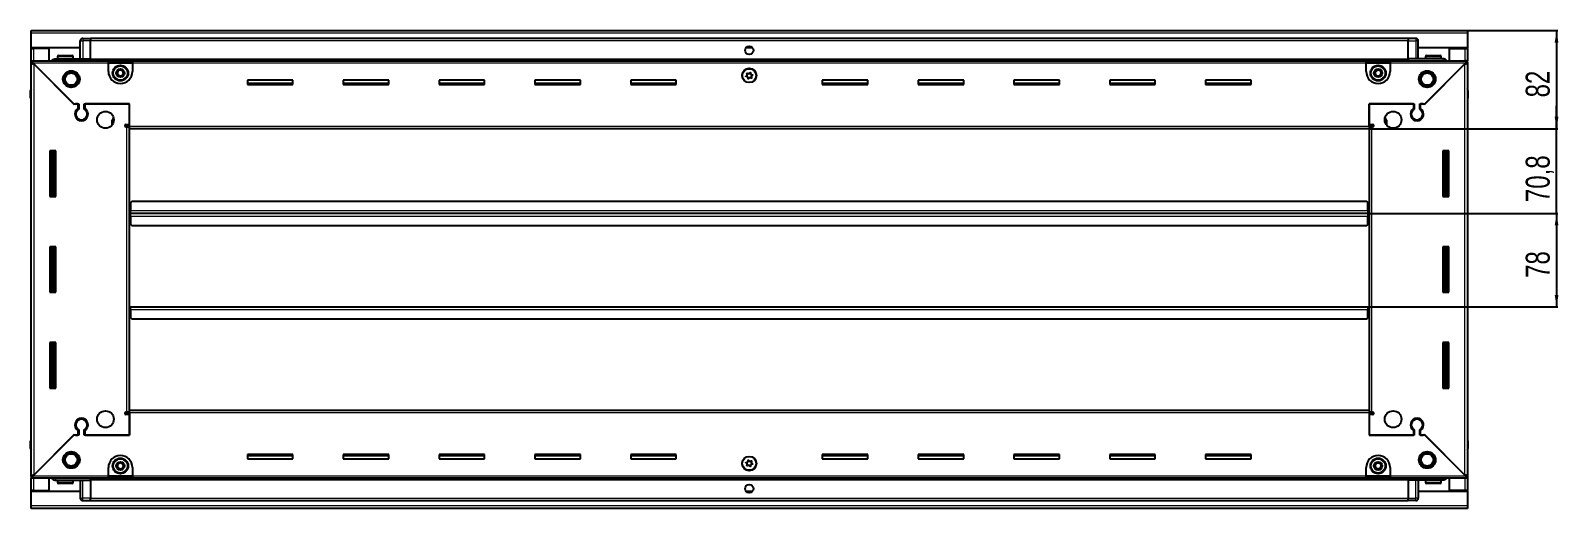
# Model space of a CAD drawing. Header units: millimetres. Extents: x 1315 to 5420, y -523 to 1562.
# Drawn here: x 4144 to 5420, y 977 to 1376 of the extents above; entities that cross this region are included whole.
import ezdxf

# ---------------------------------------------------------------- set-up
doc = ezdxf.new("R2010")
doc.units = ezdxf.units.MM
doc.layers.add('FORMAT', color=7, linetype='Continuous')
doc.styles.add('SLDTEXTSTYLE0', font='TXT', dxfattribs={"width": 0.75})
doc.dimstyles.new('SLDDIMSTYLE0', dxfattribs={"dimtxt": 20, "dimasz": 10, "dimexe": 0, "dimexo": 0.0625, "dimgap": 5, "dimtad": 2, "dimdec": 1, "dimrnd": 1e-09, "dimzin": 12, "dimdsep": 46, "dimtxsty": 'SLDTEXTSTYLE0', "dimsah": 1, "dimcen": 0.09, "dimadec": 0, "dimazin": 3, "dimtfac": 1, "dimtofl": 0, "dimtmove": 0, "dimatfit": 3, "dimfxl": 0, "dimfrac": 2, "dimtolj": 1, "dimtzin": 12, "dimarcsym": 0})
doc.dimstyles.new('SLDDIMSTYLE1', dxfattribs={"dimtxt": 20, "dimasz": 10, "dimexe": 0, "dimexo": 0.0625, "dimgap": 5, "dimtad": 2, "dimdec": 1, "dimrnd": 1e-09, "dimzin": 12, "dimdsep": 46, "dimtxsty": 'SLDTEXTSTYLE0', "dimsah": 1, "dimcen": 0.09, "dimadec": 0, "dimazin": 3, "dimtfac": 1, "dimtmove": 0, "dimatfit": 0, "dimfxl": 0, "dimfrac": 2, "dimtolj": 1, "dimtzin": 12, "dimarcsym": 0})

# ---------------------------------------------------------------- blocks, each defined once
blk = doc.blocks.new('_D_6')
at = {"layer": 'FORMAT'}
for p, q in [((5344, 1375.8), (5419.5, 1375.8)), ((5418.5, 1375.8), (5418.5, 1293.8)), ((5262, 1293.8), (5419.5, 1293.8))]:
    blk.add_line(p, q, dxfattribs=at)
for points in [[(5418.5, 1375.8), (5416.9, 1365.8), (5420, 1365.8)], [(5418.5, 1293.8), (5420, 1303.8), (5416.9, 1303.8)]]:
    blk.add_solid(points, dxfattribs=at)
at = {"layer": 'FORMAT', "insert": (5392.7, 1320), "char_height": 20, "attachment_point": 1, "rotation": 90, "style": 'SLDTEXTSTYLE0'}
blk.add_mtext('82', dxfattribs=at)
blk = doc.blocks.new('_D_7')
at = {"layer": 'FORMAT'}
for p, q in [((5418.5, 1293.8), (5418.5, 1313.1)), ((5262, 1293.8), (5419.5, 1293.8)), ((5418.5, 1223.1), (5418.5, 1293.8)), ((5261, 1223.1), (5419.5, 1223.1)), ((5418.5, 1223.1), (5418.5, 1203.8))]:
    blk.add_line(p, q, dxfattribs=at)
for points in [[(5418.5, 1293.8), (5420, 1303.8), (5416.9, 1303.8)], [(5418.5, 1223.1), (5416.9, 1213.1), (5420, 1213.1)]]:
    blk.add_solid(points, dxfattribs=at)
at = {"layer": 'FORMAT', "insert": (5392.7, 1232.6), "char_height": 20, "attachment_point": 1, "rotation": 90, "style": 'SLDTEXTSTYLE0'}
blk.add_mtext('70,8', dxfattribs=at)
blk = doc.blocks.new('_D_8')
at = {"layer": 'FORMAT'}
for p, q in [((5261, 1223.1), (5419.5, 1223.1)), ((5418.5, 1223.1), (5418.5, 1145.1)), ((5261, 1145.1), (5419.5, 1145.1))]:
    blk.add_line(p, q, dxfattribs=at)
for points in [[(5418.5, 1223.1), (5416.9, 1213.1), (5420, 1213.1)], [(5418.5, 1145.1), (5420, 1155.1), (5416.9, 1155.1)]]:
    blk.add_solid(points, dxfattribs=at)
at = {"layer": 'FORMAT', "insert": (5392.7, 1169.3), "char_height": 20, "attachment_point": 1, "rotation": 90, "style": 'SLDTEXTSTYLE0'}
blk.add_mtext('78', dxfattribs=at)

msp = doc.modelspace()

# ---------------------------------------------------------------- linework, layer by layer
at = {"color": 7, "linetype": 'Continuous', "lineweight": 25}
for p, q in [((4144.98, 1373.72), (4144.98, 1375.82)), ((4144.98, 1375.82), (5343.98, 1375.82)), ((4144.98, 1361.32), (4144.98, 1373.72)), ((4185.98, 1352.32), (4185.98, 1367.32)), ((4186.65, 1368.82), (4186.65, 1368.82)), ((4187.98, 1369.32), (4194.48, 1369.32)), ((4187.98, 1369.32), (4194.48, 1369.32)), ((4194.48, 1369.32), (4194.48, 1369.32)), ((4194.48, 1369.32), (4194.48, 1369.32)), ((4194.48, 1369.32), (4194.48, 1367.32)), ((5294.48, 1369.17), (4194.48, 1369.17)), ((4194.48, 1352.32), (4194.48, 1367.32)), ((5294.48, 1369.32), (5294.48, 1369.32)), ((5300.98, 1369.32), (5294.48, 1369.32)), ((5300.98, 1369.32), (5294.48, 1369.32)), ((5294.48, 1369.32), (5294.48, 1367.32)), ((5294.48, 1352.32), (5294.48, 1367.32)), ((5302.98, 1367.32), (5302.98, 1367.32)), ((5302.98, 1352.32), (5302.98, 1367.32)), ((5343.98, 1375.82), (5343.98, 1373.72)), ((5343.98, 1373.72), (5343.98, 1361.32)), ((4185.98, 1361.32), (4144.98, 1361.32)), ((4144.98, 1360.82), (4144.98, 1361.32)), ((4144.98, 1360.82), (4147.08, 1360.82)), ((4144.98, 1350.57), (4144.98, 1360.82)), ((4146.48, 1360.82), (4146.48, 1361.32)), ((4159.98, 1360.82), (4147.08, 1360.82)), ((4159.98, 1350.57), (4159.98, 1360.82)), ((4165.48, 1352.32), (4194.48, 1352.32)), ((4166.98, 1354.22), (4166.98, 1352.32)), ((4167.78, 1355.02), (4179.18, 1355.02)), ((4179.98, 1352.32), (4179.98, 1354.22)), ((4194.4, 1350.57), (4194.48, 1352.29)), ((4194.48, 1352.32), (4194.48, 1351.82)), ((4747.35, 1361.32), (4741.6, 1361.32)), ((5294.48, 1352.32), (5294.48, 1351.82)), ((5323.48, 1352.32), (5294.48, 1352.32)), ((5294.48, 1352.29), (5294.55, 1350.57)), ((5343.98, 1361.32), (5302.98, 1361.32)), ((5308.98, 1354.22), (5308.98, 1352.32)), ((5309.78, 1355.02), (5321.18, 1355.02)), ((5321.98, 1352.32), (5321.98, 1354.22)), ((5328.98, 1350.57), (5328.98, 1360.82)), ((5328.98, 1360.82), (5341.88, 1360.82)), ((5341.88, 1360.82), (5343.98, 1360.82)), ((5342.48, 1360.82), (5342.48, 1361.32)), ((5343.98, 1360.82), (5343.98, 1361.32)), ((5343.98, 1360.82), (5343.98, 1350.57)), ((4144.98, 1349.07), (4144.98, 1350.57)), ((4144.98, 1350.57), (4145.98, 1350.57)), ((4144.98, 1348.57), (4144.98, 1349.07)), ((4144.98, 1349.07), (4145.98, 1349.07)), ((4144.98, 1004.07), (4144.98, 1348.57)), ((4146.48, 1348.57), (4144.98, 1348.57)), ((4145.98, 1350.57), (4209.48, 1350.57)), ((4145.98, 1349.07), (4145.98, 1350.57)), ((4146.58, 1348.47), (4180.48, 1314.57)), ((4181.18, 1313.87), (4147.08, 1347.97)), ((4194.48, 1351.17), (5294.48, 1351.17)), ((4209.48, 1348.47), (4209.48, 1350.57)), ((4209.48, 1350.57), (4229.48, 1350.57)), ((4209.48, 1349.07), (4229.48, 1349.07)), ((4209.48, 1341.57), (4209.48, 1348.47)), ((4229.48, 1350.57), (5259.48, 1350.57)), ((4229.48, 1350.57), (4229.48, 1348.47)), ((4229.48, 1348.47), (4229.48, 1341.57)), ((5259.48, 1348.47), (5259.48, 1350.57)), ((5259.48, 1350.57), (5279.48, 1350.57)), ((5259.48, 1349.07), (5279.48, 1349.07)), ((5259.48, 1341.57), (5259.48, 1348.47)), ((5279.48, 1350.57), (5342.98, 1350.57)), ((5279.48, 1350.57), (5279.48, 1348.47)), ((5279.48, 1348.47), (5279.48, 1341.57)), ((5341.88, 1347.97), (5307.78, 1313.87)), ((5308.48, 1314.57), (5342.38, 1348.47)), ((5342.48, 1348.57), (5343.98, 1348.57)), ((5342.98, 1349.07), (5342.98, 1350.57)), ((5342.98, 1350.57), (5343.98, 1350.57)), ((5342.98, 1349.07), (5343.98, 1349.07)), ((5343.98, 1349.07), (5343.98, 1350.57)), ((5343.98, 1349.07), (5343.98, 1348.57)), ((5343.98, 1348.57), (5343.98, 1004.07)), ((4363.48, 1334.32), (4325.48, 1334.32)), ((4325.48, 1334.32), (4325.48, 1330.82)), ((4363.48, 1331.57), (4325.48, 1331.57)), ((4325.48, 1330.82), (4363.48, 1330.82)), ((4363.48, 1330.82), (4363.48, 1334.32)), ((4443.48, 1334.32), (4405.48, 1334.32)), ((4405.48, 1334.32), (4405.48, 1330.82)), ((4443.48, 1331.57), (4405.48, 1331.57)), ((4405.48, 1330.82), (4443.48, 1330.82)), ((4443.48, 1330.82), (4443.48, 1334.32)), ((4523.48, 1334.32), (4485.48, 1334.32)), ((4485.48, 1334.32), (4485.48, 1330.82)), ((4523.48, 1331.57), (4485.48, 1331.57)), ((4485.48, 1330.82), (4523.48, 1330.82)), ((4523.48, 1330.82), (4523.48, 1334.32)), ((4603.48, 1334.32), (4565.48, 1334.32)), ((4565.48, 1334.32), (4565.48, 1330.82)), ((4603.48, 1331.57), (4565.48, 1331.57)), ((4565.48, 1330.82), (4603.48, 1330.82)), ((4603.48, 1330.82), (4603.48, 1334.32)), ((4683.48, 1334.32), (4645.48, 1334.32)), ((4645.48, 1334.32), (4645.48, 1330.82)), ((4683.48, 1331.57), (4645.48, 1331.57)), ((4645.48, 1330.82), (4683.48, 1330.82)), ((4683.48, 1330.82), (4683.48, 1334.32)), ((4843.48, 1334.32), (4805.48, 1334.32)), ((4805.48, 1334.32), (4805.48, 1330.82)), ((4843.48, 1331.57), (4805.48, 1331.57)), ((4805.48, 1330.82), (4843.48, 1330.82)), ((4843.48, 1330.82), (4843.48, 1334.32)), ((4923.48, 1334.32), (4885.48, 1334.32)), ((4885.48, 1334.32), (4885.48, 1330.82)), ((4923.48, 1331.57), (4885.48, 1331.57)), ((4885.48, 1330.82), (4923.48, 1330.82)), ((4923.48, 1330.82), (4923.48, 1334.32)), ((5003.48, 1334.32), (4965.48, 1334.32)), ((4965.48, 1334.32), (4965.48, 1330.82)), ((5003.48, 1331.57), (4965.48, 1331.57)), ((4965.48, 1330.82), (5003.48, 1330.82)), ((5003.48, 1330.82), (5003.48, 1334.32)), ((5083.48, 1334.32), (5045.48, 1334.32)), ((5045.48, 1334.32), (5045.48, 1330.82)), ((5083.48, 1331.57), (5045.48, 1331.57)), ((5045.48, 1330.82), (5083.48, 1330.82)), ((5083.48, 1330.82), (5083.48, 1334.32)), ((5163.48, 1334.32), (5125.48, 1334.32)), ((5125.48, 1334.32), (5125.48, 1330.82)), ((5163.48, 1331.57), (5125.48, 1331.57)), ((5125.48, 1330.82), (5163.48, 1330.82)), ((5163.48, 1330.82), (5163.48, 1334.32)), ((5343.98, 1327.15), (5343.98, 1327.15)), ((4144.48, 1325.82), (4144.48, 1319.32)), ((4144.48, 1319.32), (4144.48, 1325.82)), ((4144.48, 1319.32), (4144.48, 1319.32)), ((4144.98, 1319.32), (4144.48, 1319.32)), ((4144.63, 1319.32), (4144.63, 1033.32)), ((4180.48, 1314.57), (4184.68, 1314.57)), ((4181.88, 1314.57), (4181.18, 1313.87)), ((4183.98, 1314.57), (4181.88, 1314.57)), ((4183.98, 1314.57), (4183.98, 1310.68)), ((4184.68, 1314.57), (4184.68, 1310.29)), ((4189.28, 1314.57), (4226.98, 1314.57)), ((4189.28, 1310.29), (4189.28, 1314.57)), ((4189.98, 1310.68), (4189.98, 1314.57)), ((4226.98, 1314.57), (4189.98, 1314.57)), ((4226.98, 1295.92), (4226.98, 1314.57)), ((4226.98, 1297.32), (4226.98, 1314.57)), ((5261.98, 1314.57), (5299.68, 1314.57)), ((5261.98, 1295.92), (5261.98, 1314.57)), ((5261.98, 1314.57), (5261.98, 1297.32)), ((5298.98, 1314.57), (5261.98, 1314.57)), ((5298.98, 1314.57), (5298.98, 1310.68)), ((5299.68, 1314.57), (5299.68, 1310.29)), ((5304.28, 1314.57), (5308.48, 1314.57)), ((5304.28, 1310.29), (5304.28, 1314.57)), ((5307.08, 1314.57), (5304.98, 1314.57)), ((5304.98, 1310.68), (5304.98, 1314.57)), ((5307.78, 1313.87), (5307.08, 1314.57)), ((5343.98, 1319.32), (5344.48, 1319.32)), ((5344.33, 1033.32), (5344.33, 1319.32)), ((5344.48, 1325.82), (5344.48, 1319.32)), ((5344.48, 1319.32), (5344.48, 1325.82)), ((5344.48, 1319.32), (5344.48, 1319.32)), ((5344.48, 1319.32), (5344.48, 1319.32)), ((4184.98, 1301.71), (4184.98, 1300.95)), ((4213.72, 1303.22), (4212.48, 1301.07)), ((4212.48, 1296.99), (4212.48, 1301.07)), ((5276.48, 1301.07), (5275.24, 1303.22)), ((5276.48, 1301.07), (5276.48, 1296.99)), ((5303.98, 1301.71), (5303.98, 1300.95)), ((4224.13, 1297.32), (4226.98, 1297.32)), ((4224.88, 1295.32), (4224.13, 1295.32)), ((4224.88, 1295.32), (4226.98, 1295.32)), ((4226.98, 1296.32), (4224.98, 1296.32)), ((4224.98, 1296.32), (4224.98, 1295.32)), ((4226.98, 1293.82), (4226.98, 1295.92)), ((5261.98, 1293.82), (4226.98, 1293.82)), ((4226.98, 1058.82), (4226.98, 1293.82)), ((5261.98, 1297.32), (5264.83, 1297.32)), ((5263.98, 1296.32), (5261.98, 1296.32)), ((5261.98, 1295.92), (5261.98, 1293.82)), ((5261.98, 1295.32), (5264.08, 1295.32)), ((5261.98, 1293.82), (5261.98, 1058.82)), ((5263.98, 1295.32), (5263.98, 1296.32)), ((5264.83, 1295.32), (5264.08, 1295.32)), ((4165.48, 1275.32), (4160.48, 1275.32)), ((4160.48, 1275.32), (4160.48, 1237.32)), ((4162.63, 1237.32), (4162.63, 1275.32)), ((4164.42, 1237.32), (4164.42, 1275.32)), ((4164.45, 1237.32), (4164.45, 1275.32)), ((4165.48, 1237.32), (4165.48, 1275.32)), ((5323.48, 1275.32), (5323.48, 1237.32)), ((5328.48, 1275.32), (5323.48, 1275.32)), ((5324.5, 1275.32), (5324.5, 1237.32)), ((5324.53, 1275.32), (5324.53, 1237.32)), ((5326.33, 1275.32), (5326.33, 1237.32)), ((5328.48, 1237.32), (5328.48, 1275.32)), ((4160.48, 1237.32), (4165.48, 1237.32)), ((5323.48, 1237.32), (5328.48, 1237.32)), ((4227.98, 1225.92), (4227.73, 1225.92)), ((4227.73, 1225.92), (4227.73, 1223.07)), ((4228.98, 1233.07), (4227.98, 1232.07)), ((4227.98, 1232.07), (4227.98, 1225.17)), ((4227.98, 1223.07), (4227.98, 1225.17)), ((5259.98, 1233.07), (4228.98, 1233.07)), ((5260.98, 1232.07), (5259.98, 1233.07)), ((5260.98, 1225.17), (5260.98, 1232.07)), ((5261.23, 1225.92), (5260.98, 1225.92)), ((5260.98, 1225.17), (5260.98, 1223.07)), ((5261.23, 1223.07), (5261.23, 1225.92)), ((4227.73, 1223.07), (4226.98, 1223.07)), ((4227.73, 1223.07), (4227.73, 1220.22)), ((4227.73, 1220.22), (4227.98, 1220.22)), ((5260.98, 1223.07), (4227.98, 1223.07)), ((4227.98, 1220.97), (4227.98, 1223.07)), ((4227.98, 1220.97), (4227.98, 1214.07)), ((4227.98, 1214.07), (4228.98, 1213.07)), ((4228.98, 1213.07), (5259.98, 1213.07)), ((5259.98, 1213.07), (5260.98, 1214.07)), ((5260.98, 1223.07), (5260.98, 1220.97)), ((5260.98, 1214.07), (5260.98, 1220.97)), ((5260.98, 1220.22), (5261.23, 1220.22)), ((5261.98, 1223.07), (5261.23, 1223.07)), ((5261.23, 1220.22), (5261.23, 1223.07)), ((4165.48, 1195.32), (4160.48, 1195.32)), ((4160.48, 1195.32), (4160.48, 1157.32)), ((4162.63, 1157.32), (4162.63, 1195.32)), ((4164.42, 1157.32), (4164.42, 1195.32)), ((4164.45, 1157.32), (4164.45, 1195.32)), ((4165.48, 1157.32), (4165.48, 1195.32)), ((5323.48, 1195.32), (5323.48, 1157.32)), ((5328.48, 1195.32), (5323.48, 1195.32)), ((5324.5, 1195.32), (5324.5, 1157.32)), ((5324.53, 1195.32), (5324.53, 1157.32)), ((5326.33, 1195.32), (5326.33, 1157.32)), ((5328.48, 1157.32), (5328.48, 1195.32)), ((4160.48, 1157.32), (4165.48, 1157.32)), ((5323.48, 1157.32), (5328.48, 1157.32)), ((4226.98, 1145.12), (4227.73, 1145.12)), ((4227.73, 1145.12), (4227.73, 1142.27)), ((4227.73, 1142.27), (4227.98, 1142.27)), ((4227.98, 1143.02), (4227.98, 1145.12)), ((4227.98, 1145.12), (5260.98, 1145.12)), ((4227.98, 1143.02), (4227.98, 1136.12)), ((4227.98, 1136.12), (4228.98, 1135.12)), ((5259.98, 1135.12), (5260.98, 1136.12)), ((5260.98, 1145.12), (5260.98, 1143.02)), ((5260.98, 1136.12), (5260.98, 1143.02)), ((5260.98, 1142.27), (5261.23, 1142.27)), ((5261.23, 1142.27), (5261.23, 1145.12)), ((5261.23, 1145.12), (5261.98, 1145.12)), ((4228.98, 1135.12), (5259.98, 1135.12)), ((4165.48, 1115.32), (4160.48, 1115.32)), ((4160.48, 1115.32), (4160.48, 1077.32)), ((4162.63, 1077.32), (4162.63, 1115.32)), ((4164.42, 1077.32), (4164.42, 1115.32)), ((4164.45, 1077.32), (4164.45, 1115.32)), ((4165.48, 1077.32), (4165.48, 1115.32)), ((5323.48, 1115.32), (5323.48, 1077.32)), ((5328.48, 1115.32), (5323.48, 1115.32)), ((5324.5, 1115.32), (5324.5, 1077.32)), ((5324.53, 1115.32), (5324.53, 1077.32)), ((5326.33, 1115.32), (5326.33, 1077.32)), ((5328.48, 1077.32), (5328.48, 1115.32)), ((4160.48, 1077.32), (4165.48, 1077.32)), ((5323.48, 1077.32), (5328.48, 1077.32)), ((4226.98, 1056.72), (4226.98, 1058.82)), ((4226.98, 1058.82), (5261.98, 1058.82)), ((5261.98, 1058.82), (5261.98, 1056.72)), ((4184.98, 1051.7), (4184.98, 1050.94)), ((4224.13, 1057.32), (4224.88, 1057.32)), ((4226.98, 1055.32), (4224.13, 1055.32)), ((4226.98, 1057.32), (4224.88, 1057.32)), ((4224.98, 1057.32), (4224.98, 1056.32)), ((4224.98, 1056.32), (4226.98, 1056.32)), ((4226.98, 1056.72), (4226.98, 1038.07)), ((4226.98, 1038.07), (4226.98, 1055.32)), ((5264.08, 1057.32), (5261.98, 1057.32)), ((5261.98, 1056.72), (5261.98, 1038.07)), ((5261.98, 1056.32), (5263.98, 1056.32)), ((5261.98, 1055.32), (5261.98, 1038.07)), ((5264.83, 1055.32), (5261.98, 1055.32)), ((5263.98, 1056.32), (5263.98, 1057.32)), ((5264.08, 1057.32), (5264.83, 1057.32)), ((5303.98, 1051.7), (5303.98, 1050.94)), ((4144.48, 1033.32), (4144.48, 1033.32)), ((4144.48, 1026.82), (4144.48, 1033.32)), ((4144.48, 1033.32), (4144.48, 1033.32)), ((4144.48, 1033.32), (4144.48, 1026.82)), ((4144.98, 1033.32), (4144.48, 1033.32)), ((4180.48, 1038.07), (4146.58, 1004.17)), ((4147.08, 1004.67), (4181.18, 1038.77)), ((4184.68, 1038.07), (4180.48, 1038.07)), ((4181.18, 1038.77), (4181.88, 1038.07)), ((4181.88, 1038.07), (4183.98, 1038.07)), ((4183.98, 1041.96), (4183.98, 1038.07)), ((4184.68, 1042.36), (4184.68, 1038.07)), ((4189.28, 1038.07), (4189.28, 1042.36)), ((4226.98, 1038.07), (4189.28, 1038.07)), ((4189.98, 1038.07), (4189.98, 1041.96)), ((4189.98, 1038.07), (4226.98, 1038.07)), ((5299.68, 1038.07), (5261.98, 1038.07)), ((5261.98, 1038.07), (5298.98, 1038.07)), ((5298.98, 1041.96), (5298.98, 1038.07)), ((5299.68, 1042.36), (5299.68, 1038.07)), ((5304.28, 1038.07), (5304.28, 1042.36)), ((5308.48, 1038.07), (5304.28, 1038.07)), ((5304.98, 1038.07), (5304.98, 1041.96)), ((5304.98, 1038.07), (5307.08, 1038.07)), ((5307.08, 1038.07), (5307.78, 1038.77)), ((5307.78, 1038.77), (5341.88, 1004.67)), ((5342.38, 1004.17), (5308.48, 1038.07)), ((5343.98, 1033.32), (5344.48, 1033.32)), ((5344.48, 1033.32), (5344.48, 1033.32)), ((5344.48, 1026.82), (5344.48, 1033.32)), ((5344.48, 1033.32), (5344.48, 1026.82)), ((4144.98, 1025.5), (4144.98, 1025.5)), ((4363.48, 1021.82), (4325.48, 1021.82)), ((4325.48, 1021.82), (4325.48, 1018.32)), ((4325.48, 1021.07), (4363.48, 1021.07)), ((4363.48, 1018.32), (4363.48, 1021.82)), ((4443.48, 1021.82), (4405.48, 1021.82)), ((4405.48, 1021.82), (4405.48, 1018.32)), ((4405.48, 1021.07), (4443.48, 1021.07)), ((4443.48, 1018.32), (4443.48, 1021.82)), ((4523.48, 1021.82), (4485.48, 1021.82)), ((4485.48, 1021.82), (4485.48, 1018.32)), ((4485.48, 1021.07), (4523.48, 1021.07)), ((4523.48, 1018.32), (4523.48, 1021.82)), ((4603.48, 1021.82), (4565.48, 1021.82)), ((4565.48, 1021.82), (4565.48, 1018.32)), ((4565.48, 1021.07), (4603.48, 1021.07)), ((4603.48, 1018.32), (4603.48, 1021.82)), ((4683.48, 1021.82), (4645.48, 1021.82)), ((4645.48, 1021.82), (4645.48, 1018.32)), ((4645.48, 1021.07), (4683.48, 1021.07)), ((4683.48, 1018.32), (4683.48, 1021.82)), ((4843.48, 1021.82), (4805.48, 1021.82)), ((4805.48, 1021.82), (4805.48, 1018.32)), ((4805.48, 1021.07), (4843.48, 1021.07)), ((4843.48, 1018.32), (4843.48, 1021.82)), ((4923.48, 1021.82), (4885.48, 1021.82)), ((4885.48, 1021.82), (4885.48, 1018.32)), ((4885.48, 1021.07), (4923.48, 1021.07)), ((4923.48, 1018.32), (4923.48, 1021.82)), ((5003.48, 1021.82), (4965.48, 1021.82)), ((4965.48, 1021.82), (4965.48, 1018.32)), ((4965.48, 1021.07), (5003.48, 1021.07)), ((5003.48, 1018.32), (5003.48, 1021.82)), ((5083.48, 1021.82), (5045.48, 1021.82)), ((5045.48, 1021.82), (5045.48, 1018.32)), ((5045.48, 1021.07), (5083.48, 1021.07)), ((5083.48, 1018.32), (5083.48, 1021.82)), ((5163.48, 1021.82), (5125.48, 1021.82)), ((5125.48, 1021.82), (5125.48, 1018.32)), ((5125.48, 1021.07), (5163.48, 1021.07)), ((5163.48, 1018.32), (5163.48, 1021.82)), ((4209.48, 1004.17), (4209.48, 1011.07)), ((4229.48, 1011.07), (4229.48, 1004.17)), ((4325.48, 1018.32), (4363.48, 1018.32)), ((4405.48, 1018.32), (4443.48, 1018.32)), ((4485.48, 1018.32), (4523.48, 1018.32)), ((4565.48, 1018.32), (4603.48, 1018.32)), ((4645.48, 1018.32), (4683.48, 1018.32)), ((4805.48, 1018.32), (4843.48, 1018.32)), ((4885.48, 1018.32), (4923.48, 1018.32)), ((4965.48, 1018.32), (5003.48, 1018.32)), ((5045.48, 1018.32), (5083.48, 1018.32)), ((5125.48, 1018.32), (5163.48, 1018.32)), ((5259.48, 1004.17), (5259.48, 1011.07)), ((5279.48, 1011.07), (5279.48, 1004.17)), ((4144.98, 1003.57), (4144.98, 1004.07)), ((4146.48, 1004.07), (4144.98, 1004.07)), ((4144.98, 1003.57), (4144.98, 1002.07)), ((4145.98, 1003.57), (4144.98, 1003.57)), ((4144.98, 991.82), (4144.98, 1002.07)), ((4145.98, 1002.07), (4144.98, 1002.07)), ((4145.98, 1003.57), (4145.98, 1002.07)), ((4209.48, 1002.07), (4145.98, 1002.07)), ((4159.98, 991.82), (4159.98, 1002.07)), ((4165.48, 1000.32), (4194.48, 1000.32)), ((4166.98, 1000.32), (4166.98, 998.42)), ((4171.55, 997.62), (4167.78, 997.62)), ((4179.18, 997.62), (4171.55, 997.62)), ((4179.98, 998.42), (4179.98, 1000.32)), ((4185.98, 1000.32), (4185.98, 985.32)), ((4194.48, 1000.36), (4194.4, 1002.07)), ((5294.48, 1001.47), (4194.48, 1001.47)), ((4194.48, 1000.32), (4194.48, 1000.82)), ((4194.48, 1000.32), (4194.48, 985.32)), ((4209.48, 1002.07), (4209.48, 1004.17)), ((4229.48, 1003.57), (4209.48, 1003.57)), ((4229.48, 1002.07), (4209.48, 1002.07)), ((4229.48, 1004.17), (4229.48, 1002.07)), ((5259.48, 1002.07), (4229.48, 1002.07)), ((5259.48, 1002.07), (5259.48, 1004.17)), ((5279.48, 1003.57), (5259.48, 1003.57)), ((5279.48, 1002.07), (5259.48, 1002.07)), ((5279.48, 1004.17), (5279.48, 1002.07)), ((5342.98, 1002.07), (5279.48, 1002.07)), ((5294.55, 1002.07), (5294.48, 1000.36)), ((5294.48, 1000.32), (5294.48, 1000.82)), ((5323.48, 1000.32), (5294.48, 1000.32)), ((5294.48, 1000.32), (5294.48, 985.32)), ((5302.98, 1000.32), (5302.98, 985.32)), ((5308.98, 1000.32), (5308.98, 998.42)), ((5316.77, 997.62), (5309.78, 997.62)), ((5321.18, 997.62), (5316.77, 997.62)), ((5321.98, 998.42), (5321.98, 1000.32)), ((5328.98, 991.82), (5328.98, 1002.07)), ((5342.48, 1004.07), (5343.98, 1004.07)), ((5342.98, 1003.57), (5342.98, 1002.07)), ((5343.98, 1003.57), (5342.98, 1003.57)), ((5343.98, 1002.07), (5342.98, 1002.07)), ((5343.98, 1004.07), (5343.98, 1003.57)), ((5343.98, 1003.57), (5343.98, 1002.07)), ((5343.98, 1002.07), (5343.98, 991.82)), ((4147.08, 991.82), (4144.98, 991.82)), ((4144.98, 991.32), (4144.98, 991.82)), ((4144.98, 978.92), (4144.98, 991.32)), ((4144.98, 991.32), (4185.98, 991.32)), ((4146.48, 991.32), (4146.48, 991.82)), ((4147.08, 991.82), (4159.98, 991.82)), ((4185.98, 985.32), (4185.98, 985.32)), ((4187.98, 983.32), (4194.48, 983.32)), ((4187.98, 983.32), (4194.48, 983.32)), ((4194.48, 983.32), (4194.48, 985.32)), ((4194.48, 983.47), (5294.48, 983.47)), ((4194.48, 983.32), (4194.48, 983.32)), ((4741.6, 991.32), (4747.35, 991.32)), ((5294.48, 983.32), (5294.48, 985.32)), ((5300.98, 983.32), (5294.48, 983.32)), ((5294.48, 983.32), (5294.48, 983.32)), ((5294.48, 983.32), (5294.48, 983.32)), ((5300.98, 983.32), (5294.48, 983.32)), ((5302.3, 983.82), (5302.3, 983.82)), ((5302.98, 991.32), (5343.98, 991.32)), ((5341.88, 991.82), (5328.98, 991.82)), ((5343.98, 991.82), (5341.88, 991.82)), ((5342.48, 991.32), (5342.48, 991.82)), ((5343.98, 991.32), (5343.98, 991.82)), ((5343.98, 991.32), (5343.98, 978.92)), ((4144.98, 976.82), (4144.98, 978.92)), ((5343.98, 976.82), (4144.98, 976.82)), ((5343.98, 978.92), (5343.98, 976.82))]:
    msp.add_line(p, q, dxfattribs=at)
at = {"color": 8, "linetype": 'Continuous', "lineweight": 18}
for p, q in [((5343.98, 1373.72), (4144.98, 1373.72)), ((4185.98, 1367.32), (4187.98, 1367.32)), ((4187.98, 1369.32), (4187.98, 1367.32)), ((4187.98, 1367.32), (4187.98, 1352.32)), ((4194.48, 1367.32), (4187.98, 1367.32)), ((5294.48, 1367.17), (4194.48, 1367.17)), ((5294.48, 1367.32), (5300.98, 1367.32)), ((5300.98, 1369.32), (5300.98, 1367.32)), ((5302.98, 1367.32), (5300.98, 1367.32)), ((5300.98, 1367.32), (5300.98, 1352.32)), ((4147.08, 1360.82), (4147.08, 1361.32)), ((4147.08, 1350.57), (4147.08, 1360.82)), ((4166.98, 1354.22), (4179.98, 1354.22)), ((5308.98, 1354.22), (5321.98, 1354.22)), ((5341.88, 1361.32), (5341.88, 1360.82)), ((5341.88, 1360.82), (5341.88, 1350.57)), ((4209.48, 1348.47), (4146.58, 1348.47)), ((4147.08, 1347.97), (4147.08, 1004.67)), ((5294.48, 1351.82), (4194.48, 1351.82)), ((5294.48, 1350.59), (4194.48, 1350.59)), ((4209.48, 1348.47), (4229.48, 1348.47)), ((5259.48, 1348.47), (4229.48, 1348.47)), ((5259.48, 1348.47), (5279.48, 1348.47)), ((5342.38, 1348.47), (5279.48, 1348.47)), ((5341.88, 1004.67), (5341.88, 1347.97)), ((4144.98, 1325.82), (4144.48, 1325.82)), ((5343.98, 1325.82), (5344.48, 1325.82)), ((4224.88, 1057.32), (4224.88, 1295.32)), ((4226.98, 1295.92), (5261.98, 1295.92)), ((5264.08, 1295.32), (5264.08, 1057.32)), ((4161.98, 1275.32), (4161.98, 1237.32)), ((4163.21, 1275.32), (4163.21, 1237.32)), ((5325.74, 1237.32), (5325.74, 1275.32)), ((5326.98, 1237.32), (5326.98, 1275.32)), ((5260.98, 1225.17), (4227.98, 1225.17)), ((4227.98, 1220.97), (5260.98, 1220.97)), ((4161.98, 1195.32), (4161.98, 1157.32)), ((4163.21, 1195.32), (4163.21, 1157.32)), ((5325.74, 1157.32), (5325.74, 1195.32)), ((5326.98, 1157.32), (5326.98, 1195.32)), ((4227.98, 1143.02), (5260.98, 1143.02)), ((4161.98, 1115.32), (4161.98, 1077.32)), ((4163.21, 1115.32), (4163.21, 1077.32)), ((5325.74, 1077.32), (5325.74, 1115.32)), ((5326.98, 1077.32), (5326.98, 1115.32)), ((5261.98, 1056.72), (4226.98, 1056.72)), ((4144.98, 1026.82), (4144.48, 1026.82)), ((5343.98, 1026.82), (5344.48, 1026.82)), ((4146.58, 1004.17), (4209.48, 1004.17)), ((4147.08, 991.82), (4147.08, 1002.07)), ((4171.28, 998.42), (4166.98, 998.42)), ((4179.98, 998.42), (4171.28, 998.42)), ((4187.98, 985.32), (4187.98, 1000.32)), ((4194.48, 1002.06), (5294.48, 1002.06)), ((4194.48, 1000.82), (5294.48, 1000.82)), ((4229.48, 1004.17), (4209.48, 1004.17)), ((4229.48, 1004.17), (5259.48, 1004.17)), ((5279.48, 1004.17), (5259.48, 1004.17)), ((5279.48, 1004.17), (5342.38, 1004.17)), ((5300.98, 985.32), (5300.98, 1000.32)), ((5316.95, 998.42), (5308.98, 998.42)), ((5321.98, 998.42), (5316.95, 998.42)), ((5341.88, 1002.07), (5341.88, 991.82)), ((4147.08, 991.32), (4147.08, 991.82)), ((4185.98, 985.32), (4187.98, 985.32)), ((4187.98, 983.32), (4187.98, 985.32)), ((4194.48, 985.32), (4187.98, 985.32)), ((4194.48, 985.47), (5294.48, 985.47)), ((5294.48, 985.32), (5300.98, 985.32)), ((5302.98, 985.32), (5300.98, 985.32)), ((5300.98, 983.32), (5300.98, 985.32)), ((5341.88, 991.82), (5341.88, 991.32)), ((5343.98, 978.92), (4144.98, 978.92))]:
    msp.add_line(p, q, dxfattribs=at)
at = {"color": 7, "linetype": 'Continuous', "lineweight": 25}
for centre, radius in [((4744.48, 1359.32), 3.5), ((4178.48, 1335.32), 7), ((4178.48, 1335.32), 6.02), ((4178.48, 1335.32), 5.1), ((4219.48, 1340.32), 6.5), ((4219.48, 1340.32), 3.46), ((4744.48, 1338.32), 6), ((4744.48, 1338.17), 5.78), ((4744.48, 1338.17), 1.85), ((5269.48, 1340.32), 6.5), ((5269.48, 1340.32), 3.46), ((5310.48, 1335.32), 7), ((5310.48, 1335.32), 6.02), ((5310.48, 1335.32), 5.1), ((4206.98, 1301.32), 7), ((5281.98, 1301.32), 7), ((4206.98, 1051.32), 7), ((5281.98, 1051.32), 7), ((4178.48, 1017.32), 7), ((4178.48, 1017.32), 6.02), ((4178.48, 1017.32), 5.1), ((5310.48, 1017.32), 7), ((5310.48, 1017.32), 6.03), ((5310.48, 1017.32), 5.1), ((4219.48, 1012.32), 6.5), ((4219.48, 1012.32), 3.46), ((4744.48, 1014.32), 6), ((4744.48, 1014.47), 5.79), ((4744.48, 1014.47), 1.85), ((5269.48, 1012.32), 6.5), ((5269.48, 1012.32), 3.46), ((4744.48, 993.32), 3.5)]:
    msp.add_circle(centre, radius, dxfattribs=at)
at = {"color": 8, "linetype": 'Continuous', "lineweight": 18}
for centre in [(4219.48, 1340.32), (5269.48, 1340.32), (4219.48, 1012.32), (5269.48, 1012.32)]:
    msp.add_circle(centre, 5.7, dxfattribs=at)
at = {"color": 7, "linetype": 'Continuous', "lineweight": 25}
for centre, radius, start, end in [((4187.98, 1367.32), 2, 90, 180), ((4187.98, 1367.32), 2, 123.94202, 131.40962), ((4187.98, 1367.32), 2, 90, 108.58003), ((5300.98, 1367.32), 2, 0, 90), ((5300.98, 1367.32), 2, 0, 90), ((4167.78, 1354.22), 0.8, 90, 180), ((4179.18, 1354.22), 0.8, 0, 90), ((4185.78, 1352.52), 0.2, 270, 0), ((5303.18, 1352.52), 0.2, 180, 270), ((5309.78, 1354.22), 0.8, 90, 180), ((5321.18, 1354.22), 0.8, 0, 90), ((4219.48, 1341.57), 10, 180, 270), ((4219.48, 1340.32), 2.5, 134.01559, 194.01559), ((4219.48, 1340.32), 2.5, 194.01559, 254.01559), ((4219.48, 1340.32), 2.5, 74.01559, 134.01559), ((4219.48, 1341.57), 10, 270, 0), ((4219.48, 1340.32), 2.5, 14.01559, 74.01559), ((4219.48, 1340.32), 2.5, 314.01559, 14.01559), ((5269.48, 1341.57), 10, 180, 270), ((5269.48, 1340.32), 2.5, 160.11158, 220.11158), ((5269.48, 1340.32), 2.5, 100.11158, 160.11158), ((5269.48, 1340.32), 2.5, 40.11158, 100.11158), ((5269.48, 1341.57), 10, 270, 0), ((5269.48, 1340.32), 2.5, 280.11158, 340.11158), ((5269.48, 1340.32), 2.5, 340.11158, 40.11158), ((4146.48, 1325.82), 2, 138.59038, 180), ((4219.48, 1340.32), 2.5, 254.01559, 314.01559), ((5269.48, 1340.32), 2.5, 220.11158, 280.11158), ((5342.48, 1325.82), 2, 33.78451, 41.40962), ((5342.48, 1325.82), 2, 0, 41.39416), ((5342.48, 1325.82), 2, 0, 19.56674), ((4186.98, 1306.07), 5.5, 123.05573, 56.94427), ((4186.98, 1306.07), 4.8, 118.63099, 61.36901), ((5301.98, 1306.07), 5.5, 123.05573, 56.94427), ((5301.98, 1306.07), 4.8, 118.63099, 61.36901), ((4224.13, 1296.32), 1, 90, 270), ((5264.83, 1296.32), 1, 270, 90), ((4186.98, 1046.57), 5.5, 303.05573, 236.94427), ((4186.98, 1046.57), 4.8, 298.63099, 241.36901), ((4224.13, 1056.32), 1, 90, 270), ((5264.83, 1056.32), 1, 270, 90), ((5301.98, 1046.57), 5.5, 303.05573, 236.94427), ((5301.98, 1046.57), 4.8, 298.63099, 241.36901), ((4146.48, 1026.82), 2, 180, 221.39416), ((4219.48, 1011.07), 10, 90, 180), ((4219.48, 1011.07), 10, 0, 90), ((5269.48, 1011.07), 10, 90, 180), ((5269.48, 1011.07), 10, 0, 90), ((5342.48, 1026.82), 2, 318.59038, 0), ((4219.48, 1012.32), 2.5, 127.47401, 187.47401), ((4219.48, 1012.32), 2.5, 187.47401, 247.47401), ((4219.48, 1012.32), 2.5, 67.47401, 127.47401), ((4219.48, 1012.32), 2.5, 247.47401, 307.47401), ((4219.48, 1012.32), 2.5, 7.47401, 67.47401), ((4219.48, 1012.32), 2.5, 307.47401, 7.47401), ((5269.48, 1012.32), 2.5, 147.04236, 207.04236), ((5269.48, 1012.32), 2.5, 207.04236, 267.04236), ((5269.48, 1012.32), 2.5, 87.04236, 147.04236), ((5269.48, 1012.32), 2.5, 267.04236, 327.04236), ((5269.48, 1012.32), 2.5, 27.04236, 87.04236), ((5269.48, 1012.32), 2.5, 327.04236, 27.04236), ((4167.78, 998.42), 0.8, 180, 270), ((4179.18, 998.42), 0.8, 270, 0), ((4185.78, 1000.12), 0.2, 0, 90), ((5303.18, 1000.12), 0.2, 90, 180), ((5309.78, 998.42), 0.8, 180, 270), ((5321.18, 998.42), 0.8, 270, 360), ((4187.98, 985.32), 2, 180, 270), ((5300.98, 985.32), 2, 270, 0), ((5300.98, 985.32), 2, 270, 288.58003), ((5300.98, 985.32), 2, 303.94202, 311.40962)]:
    msp.add_arc(centre, radius, start, end, dxfattribs=at)
for points, knots in [([(4162.26, 1350.57), (4162.38, 1350.77), (4162.77, 1351.42), (4163.92, 1352.13), (4164.96, 1352.26), (4165.48, 1352.32)], [0, 0, 0, 0, 0.1822499, 0.5911249, 1, 1, 1, 1]), ([(4194.48, 1352.32), (4194.48, 1352.29), (4194.48, 1352.21), (4194.48, 1351.59), (4194.48, 1351.01), (4194.48, 1350.62), (4194.48, 1350.59)], [0, 0, 0, 0, 0.3242788, 0.6485576, 0.9728365, 1, 1, 1, 1]), ([(5294.48, 1352.32), (5294.48, 1352.29), (5294.48, 1352.21), (5294.48, 1351.59), (5294.48, 1351.01), (5294.48, 1350.62), (5294.48, 1350.59)], [0, 0, 0, 0, 0.3242788, 0.6485576, 0.9728365, 1, 1, 1, 1]), ([(5326.69, 1350.57), (5326.57, 1350.77), (5326.18, 1351.42), (5325.03, 1352.13), (5323.99, 1352.26), (5323.48, 1352.32)], [0, 0, 0, 0, 0.1822499, 0.5911249, 1, 1, 1, 1]), ([(4144.98, 1348.57), (4145, 1348.53), (4145.06, 1348.44), (4145.45, 1348.3), (4146.01, 1348.17), (4146.59, 1348.06), (4146.95, 1348), (4147.08, 1347.97)], [0, 0, 0, 0, 0.2302553, 0.4485219, 0.6667858, 0.8850496, 1, 1, 1, 1]), ([(4146.58, 1348.47), (4146.53, 1348.73), (4146.44, 1349.22), (4146.31, 1349.86), (4146.18, 1350.33), (4146.07, 1350.55), (4146, 1350.57), (4145.98, 1350.57)], [0, 0, 0, 0, 0.2302553, 0.4485219, 0.6667858, 0.8850496, 1, 1, 1, 1]), ([(4216.7, 1341.12), (4217.07, 1341.48), (4217.77, 1342.15), (4218.46, 1342.81), (4218.78, 1343.12)], [0, 0, 0, 0, 0.5346859, 1, 1, 1, 1]), ([(4217.4, 1338.32), (4217.32, 1338.65), (4217.12, 1339.45), (4216.88, 1340.42), (4216.73, 1341), (4216.7, 1341.12)], [0, 0, 0, 0, 0.36290056, 0.86687533, 1, 1, 1, 1]), ([(4218.78, 1343.12), (4219.27, 1342.98), (4220.2, 1342.72), (4221.12, 1342.45), (4221.55, 1342.33)], [0, 0, 0, 0, 0.5346859, 1, 1, 1, 1]), ([(4222.25, 1339.53), (4221.88, 1339.17), (4221.19, 1338.5), (4220.5, 1337.83), (4220.18, 1337.52)], [0, 0, 0, 0, 0.5346859, 1, 1, 1, 1]), ([(4221.55, 1342.33), (4221.58, 1342.21), (4221.73, 1341.63), (4221.97, 1340.66), (4222.17, 1339.86), (4222.25, 1339.53)], [0, 0, 0, 0, 0.1331247, 0.6370994, 1, 1, 1, 1]), ([(4742.59, 1340.24), (4742.58, 1340.23), (4742.57, 1340.21), (4742.56, 1340.15), (4742.57, 1340.01), (4742.67, 1339.64), (4742.8, 1339.11), (4742.64, 1338.5), (4742.28, 1338.13), (4741.98, 1337.88), (4741.8, 1337.72), (4741.75, 1337.64), (4741.74, 1337.6), (4741.74, 1337.57), (4741.76, 1337.54), (4741.81, 1337.49), (4742.06, 1337.39), (4742.52, 1337.29), (4743.16, 1336.98), (4743.42, 1336.31), (4743.47, 1335.84), (4743.55, 1335.58), (4743.59, 1335.53), (4743.62, 1335.51), (4743.65, 1335.5), (4743.68, 1335.51), (4743.72, 1335.52), (4743.79, 1335.57), (4743.96, 1335.72), (4744.23, 1335.99), (4744.63, 1336.31), (4745.26, 1336.42), (4745.76, 1336.23), (4746.13, 1336.1), (4746.28, 1336.07), (4746.34, 1336.09), (4746.37, 1336.1), (4746.39, 1336.13), (4746.4, 1336.19), (4746.38, 1336.34), (4746.29, 1336.71), (4746.15, 1337.23), (4746.32, 1337.84), (4746.67, 1338.21), (4746.98, 1338.46), (4747.15, 1338.63), (4747.2, 1338.71), (4747.22, 1338.75), (4747.21, 1338.78), (4747.19, 1338.81), (4747.14, 1338.85), (4746.89, 1338.95), (4746.43, 1339.06), (4745.79, 1339.37), (4745.54, 1340.03), (4745.48, 1340.51), (4745.4, 1340.76), (4745.36, 1340.82), (4745.34, 1340.84), (4745.31, 1340.85), (4745.27, 1340.84), (4745.23, 1340.82), (4745.16, 1340.78), (4744.99, 1340.63), (4744.72, 1340.36), (4744.32, 1340.04), (4743.7, 1339.93), (4743.19, 1340.11), (4742.82, 1340.25), (4742.67, 1340.27), (4742.62, 1340.26), (4742.6, 1340.25), (4742.59, 1340.24)], [0, 0, 0, 0, 0.0020087, 0.00442, 0.0093647, 0.0255282, 0.0677053, 0.0957862, 0.1246456, 0.1503415, 0.1605194, 0.1633943, 0.1656965, 0.1672448, 0.1688741, 0.1707699, 0.1786058, 0.2119941, 0.2499945, 0.2879948, 0.3213831, 0.329219, 0.3311148, 0.3327441, 0.3342924, 0.3362166, 0.3385353, 0.3413178, 0.349662, 0.3753578, 0.4042173, 0.4322982, 0.4744753, 0.4906388, 0.4966691, 0.49844, 0.5, 0.5020087, 0.50442, 0.5093647, 0.5255282, 0.5677053, 0.5957862, 0.6246456, 0.6503415, 0.6605194, 0.6633943, 0.6656965, 0.6672448, 0.6688741, 0.6707699, 0.6786058, 0.7119941, 0.7499945, 0.7879948, 0.8213831, 0.829219, 0.8311148, 0.8327441, 0.8342924, 0.8362166, 0.8385353, 0.8413178, 0.849662, 0.8753578, 0.9042173, 0.9322982, 0.9744753, 0.9906388, 0.9966691, 0.99844, 1, 1, 1, 1]), ([(5266.63, 1339.82), (5266.68, 1339.93), (5266.88, 1340.5), (5267.22, 1341.43), (5267.5, 1342.21), (5267.62, 1342.53)], [0, 0, 0, 0, 0.13312467, 0.63709944, 1, 1, 1, 1]), ([(5268.49, 1337.61), (5268.16, 1338), (5267.54, 1338.74), (5266.92, 1339.48), (5266.63, 1339.82)], [0, 0, 0, 0, 0.53468586, 1, 1, 1, 1]), ([(5267.62, 1342.53), (5268.12, 1342.62), (5269.07, 1342.79), (5270.02, 1342.96), (5270.46, 1343.04)], [0, 0, 0, 0, 0.5346859, 1, 1, 1, 1]), ([(5270.46, 1343.04), (5270.79, 1342.64), (5271.41, 1341.91), (5272.03, 1341.17), (5272.32, 1340.83)], [0, 0, 0, 0, 0.5346859, 1, 1, 1, 1]), ([(5272.32, 1340.83), (5272.2, 1340.51), (5271.92, 1339.73), (5271.58, 1338.8), (5271.38, 1338.23), (5271.34, 1338.12)], [0, 0, 0, 0, 0.3629006, 0.8668753, 1, 1, 1, 1]), ([(5341.88, 1347.97), (5342.13, 1348.02), (5342.62, 1348.11), (5343.26, 1348.24), (5343.73, 1348.37), (5343.95, 1348.48), (5343.97, 1348.55), (5343.98, 1348.57)], [0, 0, 0, 0, 0.2302553, 0.4485219, 0.6667858, 0.8850496, 1, 1, 1, 1]), ([(5342.98, 1350.57), (5342.93, 1350.55), (5342.84, 1350.49), (5342.71, 1350.1), (5342.58, 1349.54), (5342.47, 1348.96), (5342.4, 1348.6), (5342.38, 1348.47)], [0, 0, 0, 0, 0.23025534, 0.4485219, 0.6667858, 0.88504963, 1, 1, 1, 1]), ([(4220.18, 1337.52), (4219.68, 1337.66), (4218.75, 1337.93), (4217.83, 1338.19), (4217.4, 1338.32)], [0, 0, 0, 0, 0.5346859, 1, 1, 1, 1]), ([(5271.34, 1338.12), (5270.83, 1338.03), (5269.88, 1337.86), (5268.93, 1337.69), (5268.49, 1337.61)], [0, 0, 0, 0, 0.5346859, 1, 1, 1, 1]), ([(4216.81, 1013.43), (4216.91, 1013.51), (4217.38, 1013.87), (4218.17, 1014.48), (4218.83, 1014.98), (4219.1, 1015.19)], [0, 0, 0, 0, 0.13312467, 0.63709944, 1, 1, 1, 1]), ([(4217.19, 1010.57), (4217.12, 1011.08), (4216.99, 1012.03), (4216.87, 1012.99), (4216.81, 1013.43)], [0, 0, 0, 0, 0.5346859, 1, 1, 1, 1]), ([(4219.85, 1009.46), (4219.38, 1009.66), (4218.48, 1010.03), (4217.6, 1010.4), (4217.19, 1010.57)], [0, 0, 0, 0, 0.5346859, 1, 1, 1, 1]), ([(4219.1, 1015.19), (4219.58, 1014.99), (4220.47, 1014.62), (4221.35, 1014.25), (4221.77, 1014.08)], [0, 0, 0, 0, 0.53468586, 1, 1, 1, 1]), ([(4222.14, 1011.22), (4221.87, 1011.01), (4221.22, 1010.51), (4220.43, 1009.9), (4219.95, 1009.54), (4219.85, 1009.46)], [0, 0, 0, 0, 0.3629006, 0.8668753, 1, 1, 1, 1]), ([(4221.77, 1014.08), (4221.83, 1013.57), (4221.96, 1012.61), (4222.08, 1011.66), (4222.14, 1011.22)], [0, 0, 0, 0, 0.5346859, 1, 1, 1, 1]), ([(4742.59, 1012.4), (4742.6, 1012.4), (4742.63, 1012.38), (4742.68, 1012.38), (4742.83, 1012.4), (4743.19, 1012.54), (4743.7, 1012.72), (4744.32, 1012.61), (4744.72, 1012.29), (4745, 1012.01), (4745.18, 1011.85), (4745.26, 1011.81), (4745.3, 1011.8), (4745.34, 1011.81), (4745.36, 1011.83), (4745.4, 1011.88), (4745.48, 1012.14), (4745.54, 1012.61), (4745.79, 1013.28), (4746.43, 1013.59), (4746.89, 1013.69), (4747.14, 1013.79), (4747.19, 1013.84), (4747.21, 1013.87), (4747.22, 1013.9), (4747.21, 1013.93), (4747.19, 1013.97), (4747.13, 1014.04), (4746.97, 1014.19), (4746.67, 1014.43), (4746.32, 1014.8), (4746.15, 1015.41), (4746.29, 1015.94), (4746.38, 1016.32), (4746.4, 1016.47), (4746.38, 1016.52), (4746.36, 1016.55), (4746.33, 1016.56), (4746.27, 1016.57), (4746.13, 1016.54), (4745.76, 1016.41), (4745.26, 1016.23), (4744.63, 1016.34), (4744.23, 1016.66), (4743.95, 1016.94), (4743.77, 1017.09), (4743.69, 1017.14), (4743.65, 1017.15), (4743.62, 1017.14), (4743.59, 1017.12), (4743.55, 1017.06), (4743.47, 1016.81), (4743.42, 1016.33), (4743.16, 1015.67), (4742.52, 1015.36), (4742.06, 1015.25), (4741.81, 1015.15), (4741.76, 1015.11), (4741.74, 1015.08), (4741.74, 1015.05), (4741.75, 1015.01), (4741.77, 1014.98), (4741.82, 1014.91), (4741.98, 1014.76), (4742.28, 1014.52), (4742.64, 1014.14), (4742.8, 1013.53), (4742.67, 1013.01), (4742.57, 1012.63), (4742.56, 1012.48), (4742.57, 1012.43), (4742.59, 1012.41), (4742.59, 1012.4)], [0, 0, 0, 0, 0.0020087, 0.00442, 0.0093647, 0.0255282, 0.0677053, 0.0957862, 0.1246456, 0.1503415, 0.1605194, 0.1633943, 0.1656965, 0.1672448, 0.1688741, 0.1707699, 0.1786058, 0.2119941, 0.2499945, 0.2879948, 0.3213831, 0.329219, 0.3311148, 0.3327441, 0.3342924, 0.3362166, 0.3385353, 0.3413178, 0.349662, 0.3753578, 0.4042173, 0.4322982, 0.4744753, 0.4906388, 0.4966691, 0.49844, 0.5, 0.5020087, 0.50442, 0.5093647, 0.5255282, 0.5677053, 0.5957862, 0.6246456, 0.6503415, 0.6605194, 0.6633943, 0.6656965, 0.6672448, 0.6688741, 0.6707699, 0.6786058, 0.7119941, 0.7499945, 0.7879948, 0.8213831, 0.829219, 0.8311148, 0.8327441, 0.8342924, 0.8362166, 0.8385353, 0.8413178, 0.849662, 0.8753578, 0.9042173, 0.9322982, 0.9744753, 0.9906388, 0.9966691, 0.99844, 1, 1, 1, 1]), ([(5266.59, 1012.47), (5266.87, 1012.91), (5267.4, 1013.71), (5267.92, 1014.52), (5268.16, 1014.89)], [0, 0, 0, 0, 0.5346859, 1, 1, 1, 1]), ([(5267.91, 1009.9), (5267.67, 1010.36), (5267.23, 1011.22), (5266.8, 1012.07), (5266.59, 1012.47)], [0, 0, 0, 0, 0.5346859, 1, 1, 1, 1]), ([(5270.79, 1009.75), (5270.44, 1009.77), (5269.62, 1009.81), (5268.63, 1009.86), (5268.03, 1009.89), (5267.91, 1009.9)], [0, 0, 0, 0, 0.3629006, 0.8668753, 1, 1, 1, 1]), ([(5268.16, 1014.89), (5268.29, 1014.89), (5268.89, 1014.86), (5269.88, 1014.81), (5270.7, 1014.76), (5271.05, 1014.75)], [0, 0, 0, 0, 0.1331247, 0.6370994, 1, 1, 1, 1]), ([(5272.36, 1012.17), (5272.08, 1011.74), (5271.55, 1010.93), (5271.03, 1010.13), (5270.79, 1009.75)], [0, 0, 0, 0, 0.5346859, 1, 1, 1, 1]), ([(5271.05, 1014.75), (5271.28, 1014.29), (5271.72, 1013.43), (5272.16, 1012.57), (5272.36, 1012.17)], [0, 0, 0, 0, 0.5346859, 1, 1, 1, 1]), ([(4147.08, 1004.67), (4146.82, 1004.63), (4146.33, 1004.54), (4145.69, 1004.4), (4145.22, 1004.27), (4145, 1004.16), (4144.98, 1004.1), (4144.98, 1004.07)], [0, 0, 0, 0, 0.2302553, 0.4485219, 0.6667858, 0.8850496, 1, 1, 1, 1]), ([(4145.98, 1002.07), (4146.02, 1002.1), (4146.11, 1002.15), (4146.25, 1002.55), (4146.38, 1003.1), (4146.49, 1003.68), (4146.55, 1004.05), (4146.58, 1004.17)], [0, 0, 0, 0, 0.2302553, 0.4485219, 0.6667858, 0.8850496, 1, 1, 1, 1]), ([(4162.26, 1002.07), (4162.38, 1001.87), (4162.77, 1001.22), (4163.92, 1000.51), (4164.96, 1000.39), (4165.48, 1000.32)], [0, 0, 0, 0, 0.1822499, 0.5911249, 1, 1, 1, 1]), ([(4194.48, 1000.32), (4194.48, 1000.36), (4194.48, 1000.44), (4194.48, 1001.05), (4194.48, 1001.63), (4194.48, 1002.03), (4194.48, 1002.06)], [0, 0, 0, 0, 0.3242788, 0.6485576, 0.9728365, 1, 1, 1, 1]), ([(5294.48, 1000.32), (5294.48, 1000.36), (5294.48, 1000.44), (5294.48, 1001.06), (5294.48, 1001.62), (5294.48, 1001.99), (5294.48, 1002)], [0, 0, 0, 0, 0.3302672, 0.6605344, 0.9908016, 1, 1, 1, 1]), ([(5326.69, 1002.07), (5326.57, 1001.87), (5326.18, 1001.22), (5325.03, 1000.51), (5323.99, 1000.39), (5323.48, 1000.32)], [0, 0, 0, 0, 0.1822499, 0.5911249, 1, 1, 1, 1]), ([(5343.98, 1004.07), (5343.95, 1004.12), (5343.9, 1004.21), (5343.5, 1004.34), (5342.95, 1004.47), (5342.37, 1004.58), (5342, 1004.65), (5341.88, 1004.67)], [0, 0, 0, 0, 0.23025534, 0.4485219, 0.6667858, 0.88504963, 1, 1, 1, 1]), ([(5342.38, 1004.17), (5342.42, 1003.92), (5342.51, 1003.43), (5342.65, 1002.79), (5342.78, 1002.32), (5342.89, 1002.1), (5342.95, 1002.08), (5342.98, 1002.07)], [0, 0, 0, 0, 0.2302553, 0.4485219, 0.6667858, 0.8850496, 1, 1, 1, 1])]:
    msp.add_open_spline(points, degree=3, knots=knots, dxfattribs=at)
at = {"color": 8, "linetype": 'Continuous', "lineweight": 18}
for points in [[(4165.48, 1352.32), (4165.48, 1352.28), (4165.48, 1352.2), (4165.48, 1351.77), (4165.48, 1351.31), (4165.48, 1350.9), (4165.48, 1350.63), (4165.48, 1350.57)], [(5323.48, 1352.32), (5323.48, 1352.28), (5323.48, 1352.2), (5323.48, 1351.77), (5323.48, 1351.31), (5323.48, 1350.9), (5323.48, 1350.63), (5323.48, 1350.57)], [(4165.48, 1000.32), (4165.48, 1000.37), (4165.48, 1000.44), (4165.48, 1000.88), (4165.48, 1001.33), (4165.48, 1001.75), (4165.48, 1002.02), (4165.48, 1002.07)], [(5323.48, 1000.32), (5323.48, 1000.37), (5323.48, 1000.44), (5323.48, 1000.88), (5323.48, 1001.33), (5323.48, 1001.75), (5323.48, 1002.02), (5323.48, 1002.07)]]:
    msp.add_open_spline(points, degree=3, knots=[0, 0, 0, 0, 0.3597529, 0.5534142, 0.7511852, 0.9489563, 1, 1, 1, 1], dxfattribs=at)
at = {"color": 7, "linetype": 'Continuous', "lineweight": 25}
for points in [[(4146.58, 1348.47), (4146.53, 1348.55), (4146.43, 1348.71), (4146.28, 1348.91), (4146.13, 1349.05), (4146.03, 1349.06), (4145.98, 1349.07)], [(4146.48, 1348.57), (4146.49, 1348.52), (4146.5, 1348.42), (4146.64, 1348.27), (4146.84, 1348.12), (4147, 1348.02), (4147.08, 1347.97)], [(5341.88, 1347.97), (5341.96, 1348.02), (5342.11, 1348.12), (5342.31, 1348.27), (5342.45, 1348.42), (5342.47, 1348.52), (5342.48, 1348.57)], [(5342.98, 1349.07), (5342.93, 1349.06), (5342.83, 1349.05), (5342.68, 1348.91), (5342.53, 1348.71), (5342.43, 1348.55), (5342.38, 1348.47)], [(4145.98, 1003.57), (4146.03, 1003.58), (4146.13, 1003.6), (4146.28, 1003.74), (4146.43, 1003.94), (4146.53, 1004.09), (4146.58, 1004.17)], [(4147.08, 1004.67), (4147, 1004.62), (4146.84, 1004.52), (4146.64, 1004.37), (4146.5, 1004.22), (4146.49, 1004.12), (4146.48, 1004.07)], [(5342.48, 1004.07), (5342.47, 1004.12), (5342.45, 1004.22), (5342.31, 1004.37), (5342.11, 1004.52), (5341.96, 1004.62), (5341.88, 1004.67)], [(5342.38, 1004.17), (5342.43, 1004.09), (5342.53, 1003.94), (5342.68, 1003.74), (5342.83, 1003.6), (5342.93, 1003.58), (5342.98, 1003.57)]]:
    msp.add_open_spline(points, degree=3, dxfattribs=at)

# ---------------------------------------------------------------- dimensions: what is measured, and where the dimension line sits
at = {"layer": 'FORMAT'}
for base, p1, p2, dimstyle, picture, middle in [((5418.48, 1293.82), (5343.98, 1375.82), (5261.98, 1293.82), 'SLDDIMSTYLE0', '_D_6', (5418.48, 1334.82)), ((5418.47681326, 1293.82343353), (5260.97645636, 1223.07343353), (5261.97645636, 1293.82343353), 'SLDDIMSTYLE1', '_D_7', (5418.47681326, 1258.44843353)), ((5418.47681326, 1145.12343353), (5260.97645636, 1223.07343353), (5260.97645636, 1145.12343353), 'SLDDIMSTYLE0', '_D_8', (5418.47681326, 1184.09843353))]:
    dim = msp.add_linear_dim(base=base, p1=p1, p2=p2, angle=90, dimstyle=dimstyle, dxfattribs=at)
    dim.commit()
    dim.dimension.update_dxf_attribs({"geometry": picture, "text_midpoint": middle, "dimtype": 160})

doc.saveas('drawing.dxf')
